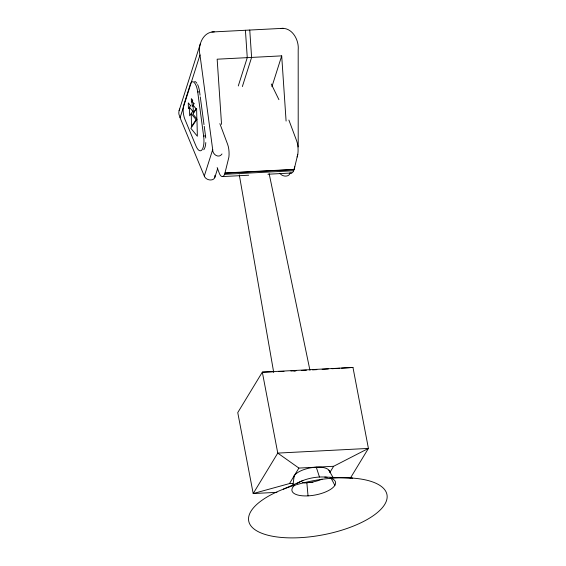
<?xml version="1.0" encoding="UTF-8"?>
<svg xmlns="http://www.w3.org/2000/svg" width="566" height="566" viewBox="0 0 566 566"><rect width="100%" height="100%" fill="white"/><g stroke="black" fill="none" stroke-linecap="round" stroke-linejoin="round"><path stroke-width="0.85" d="M298.211 146.962L298.19 49.893C299.181 39.981 292.141 27.034 280.863 28.442M292.983 485.027L294.186 475.829M294.78 166.821L293.655 170.755A15.162 4.641 87 0 1 290.91 172.97M214.316 31.873C202.961 31.576 197.619 45.372 199.982 54.959L212.689 149.601C212.314 154.398 218.886 158.855 221.992 153.973M217.16 167.543L219.558 173.946A15.162 4.641 87 0 0 224.645 174.314L228.897 157.122A10.457 3.205 87 0 0 227.681 144.507L219.87 123.614M297.794 154.306L294.157 169.397L225.141 172.955M297.15 156.98L297.907 153.563A10.457 3.205 87 0 0 296.697 140.948L288.879 120.056M179.125 110.618L200.421 43.511M214.825 175.488A5.533 4.082 17.6 0 1 210.856 179.981A5.533 4.082 17.6 0 1 204.298 176.026L180.073 117.714L199.982 54.959M204.298 176.026L212.689 149.601M238.279 85.961L247.264 57.647L245.418 30.267M242.354 86.57L251.601 57.421L249.755 30.048M214.762 177.632L217.691 168.42M271.921 86.683L281.698 55.864L217.16 59.197L221.547 124.386M273.604 371.763L262.327 372.145L277.764 453.097L253.193 493.552L289.481 483.583L298.898 468.075L333.636 466.285L368.416 448.421L352.972 367.468L262.327 372.145L237.755 412.6L253.193 493.552L276.958 492.321M329.78 472.624L333.636 466.285M350.213 478.383L368.416 448.421L277.764 453.097L298.898 468.075M283.347 489.166A70.382 27.501 -10.8 0 1 387.158 496.778A70.382 27.501 -10.8 0 1 283 537.573A70.382 27.501 -10.8 0 1 283.347 489.166L302.874 480.562M197.718 91.961L203.633 136.059A13.853 4.945 83 0 1 201.878 149.976A13.853 4.945 83 0 1 195.624 145.129L184.87 119.249A10.188 3.637 83 0 1 183.752 104.986L190.303 84.334A11.157 3.983 83 0 1 194.251 82.551A11.157 3.983 83 0 1 197.718 91.961L199.579 91.727L200.046 95.187M203.633 136.059L205.5 135.826L204.227 126.317M316.84 369.64L312.489 369.881M322.132 369.322L328.301 368.954M331.825 368.742L339.756 368.268M341.517 368.162L352.972 367.468M211.847 32L283.325 28.314M225.077 173.189L294.087 169.63M224.645 174.314L293.655 170.755M222.495 176.571L248.7 175.219M267.923 174.229L291.511 173.012M283.998 371.353L278.812 371.586M290.903 370.999L296.089 370.73M301.268 370.461L306.447 370.192M289.481 483.583L292.955 483.399M304.246 482.819L312.927 482.373M324.743 477.067L352.675 478.1M328.952 470.282L333.197 477.796M330.905 477.81L334.86 485.359M271.255 83.994L278.918 99.673M180.073 117.714L178.906 114.127A15.473 11.412 17.6 0 1 179.755 108.997M316.267 467.183L319.472 477.032M269.175 173.741L309.942 370.298M239.312 174.929L273.725 372.499M200.279 96.92L203.993 124.584M306.85 482.685L308.031 495.866M281.698 55.864L286.092 121.06M330.042 477.959A22.201 8.674 -10.8 0 1 329.964 489.753A22.201 8.674 -10.8 0 1 300.85 495.632A22.201 8.674 -10.8 0 1 294.851 485.062M296.803 483.612A22.201 8.674 -10.8 0 1 327.113 477.329M322.089 479.119A18.268 7.139 -10.8 0 1 302.513 482.649M293.563 477.803A18.268 7.139 -10.8 0 1 310.826 467.806A18.268 7.139 -10.8 0 1 329.49 471.443M293.959 371.013A18.162 7.096 -10.8 0 1 295.516 370.822M194.598 81.469A11.157 3.983 83 0 1 196.869 83.273M197.584 84.532A11.157 3.983 83 0 1 199.487 91.055M205.5 135.826A13.853 4.945 83 0 1 205.734 138.047M205.783 142.561A13.853 4.945 83 0 1 204.793 147.875M204.559 148.434A13.853 4.945 83 0 1 203.739 149.742M290.047 172.715A5.533 4.082 17.6 0 1 285.922 176.111A5.533 4.082 17.6 0 1 279.88 173.238M192.709 100.288L191.421 102.198L191.336 98.618L192.709 100.288M190.544 105.637L188.421 108.785L188.287 102.885L190.544 105.637M194.039 103.691L192.171 106.465L192.051 101.272L194.039 103.691M192.737 111.24L189.66 115.818L189.461 107.257L192.737 111.24M196.091 108.799L193.303 112.945L193.126 105.184L196.091 108.799M196.607 108.516L192.886 114.042L196.841 118.86L196.607 108.516M196.119 119.652L191.527 126.48L191.23 113.702L196.119 119.652M196.961 119.185L190.841 128.291L197.357 136.222L196.961 119.185"/></g></svg>
